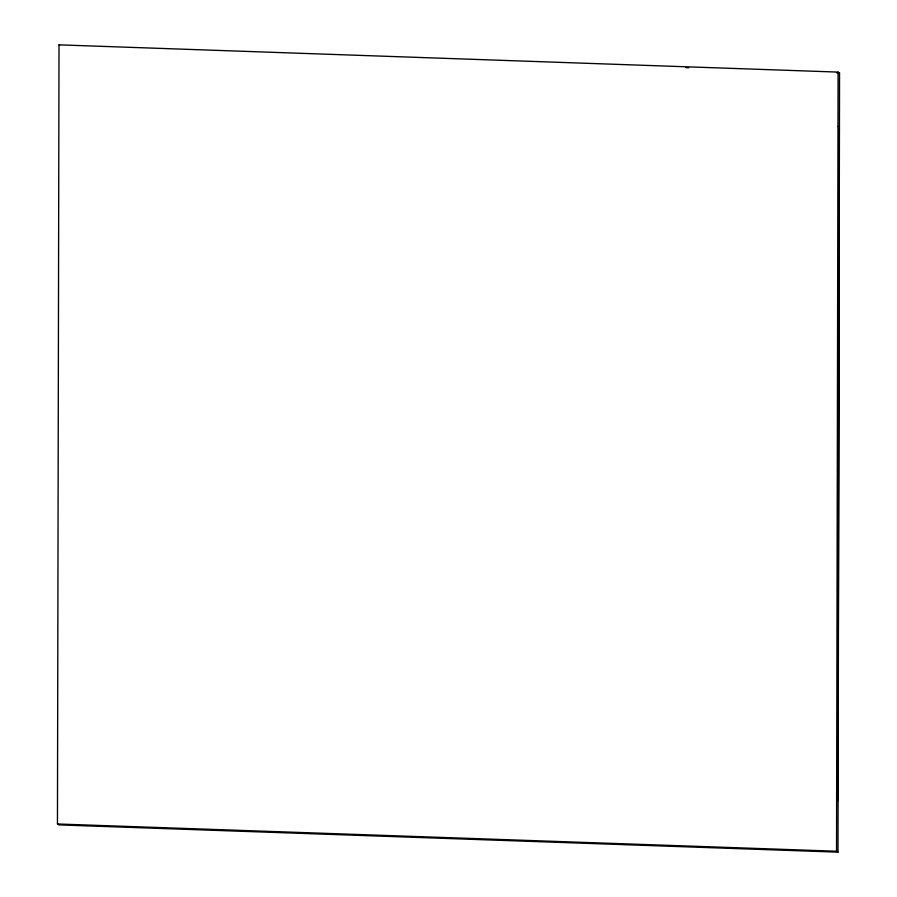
<?xml version="1.0" encoding="UTF-8"?>
<svg xmlns="http://www.w3.org/2000/svg" width="897" height="897" viewBox="0 0 897 897"><rect width="100%" height="100%" fill="white"/><g stroke="black" fill="none" stroke-linecap="round" stroke-linejoin="round"><path stroke-width="1.35" d="M57.453 823.984L59.011 44.85L838.09 72.096L839.547 73.016L837.989 852.15L58.91 824.904L57.453 823.984L836.531 851.231L837.989 852.15M836.531 851.231L838.09 72.096M685.97 67.645L688.761 67.746M836.755 72.926L839.547 73.016M838.045 126.443L839.345 127.273L837.989 800.696L836.688 799.866M59.011 44.85L59.662 45.254"/></g></svg>
